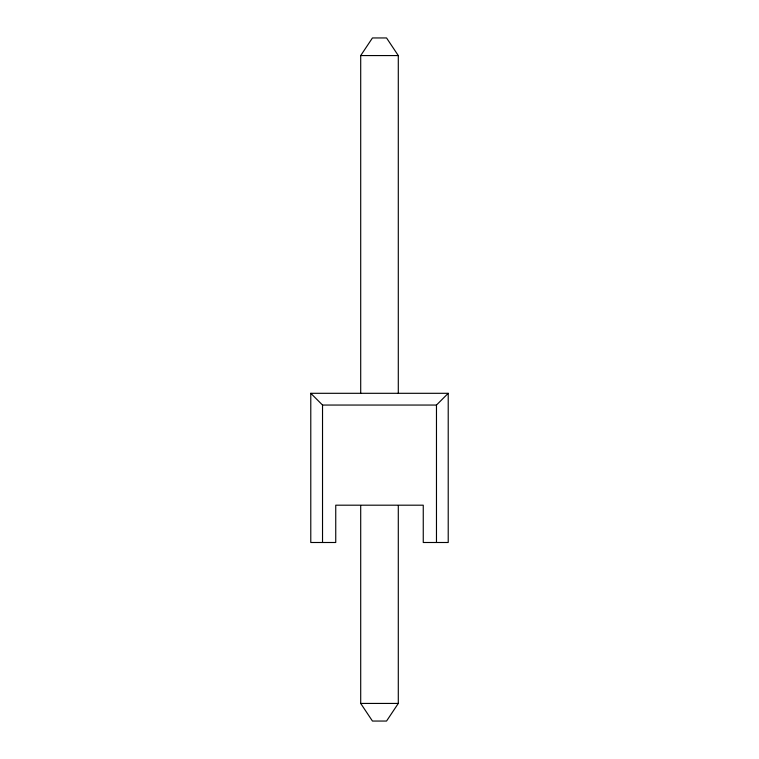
<?xml version="1.0" encoding="UTF-8"?>
<svg xmlns="http://www.w3.org/2000/svg" width="759" height="759" viewBox="0 0 759 759"><rect width="100%" height="100%" fill="white"/><g stroke="black" fill="none" stroke-linecap="round" stroke-linejoin="round"><path stroke-width="1.14" d="M360.705 393.304L360.705 55.568L372.451 37.95L386.549 37.95L398.295 55.568L398.295 393.304M398.295 505.674L398.295 703.432L386.549 721.05L372.451 721.05L360.705 703.432L360.705 505.674M436.472 542.495L436.472 405.05L448.218 393.304L310.782 393.304L310.782 542.495L335.744 542.495L335.744 505.19L423.256 505.19L423.256 542.495L448.218 542.495L448.218 393.304M360.705 55.568L398.295 55.568M310.782 393.304L322.528 405.05L436.472 405.05M360.705 703.432L398.295 703.432M322.528 405.05L322.528 542.495"/></g></svg>
